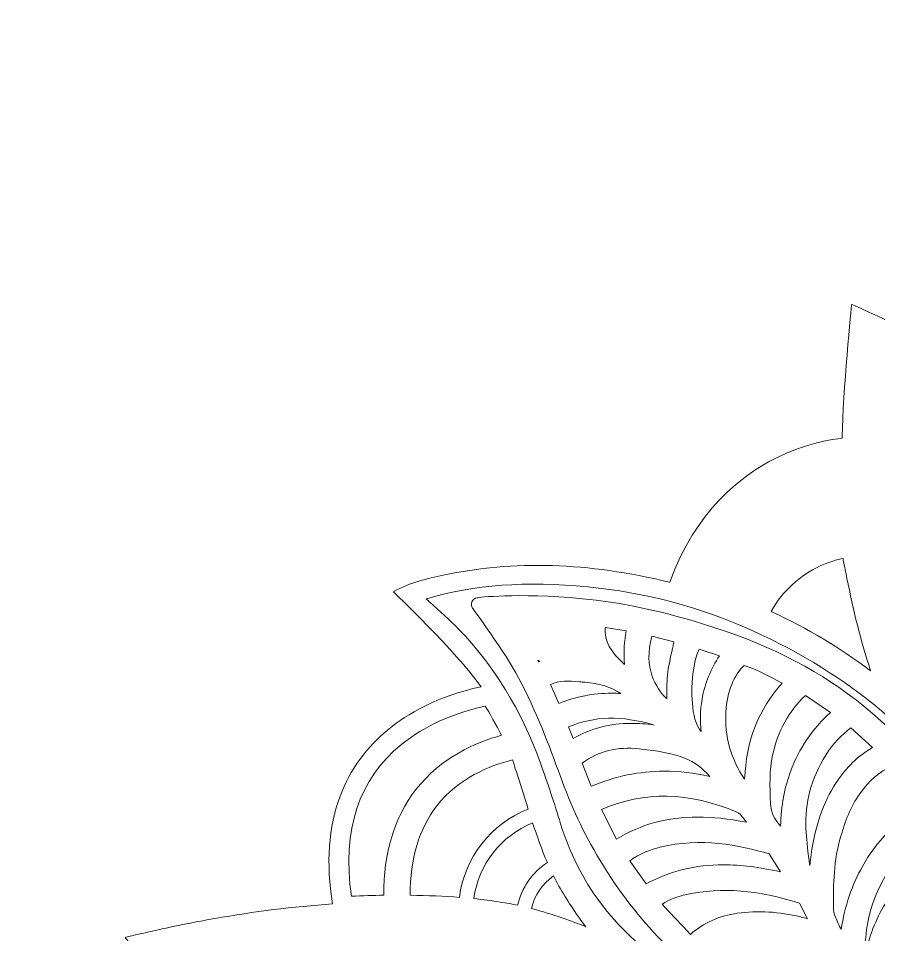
# Model space of a CAD drawing. Header units: millimetres. Extents: x -1149 to 2186, y 108 to 662.
# Drawn here: x 865.3 to 1119.9, y 382.2 to 653.4 of the extents above; entities that cross this region are included whole.
import ezdxf

# ---------------------------------------------------------------- set-up
doc = ezdxf.new("R2010")
doc.units = ezdxf.units.MM
doc.header["$MEASUREMENT"] = 0
doc.layers.add('Layer 5', color=7, linetype='Continuous')

msp = doc.modelspace()

# ---------------------------------------------------------------- linework, layer by layer
at = {"layer": 'Layer 5', "lineweight": 0}
for points, knots in [([(1500.47, 318.48), (1500.47, 318.53), (1500.47, 318.58), (1500.46, 318.65), (1500.54, 323.25), (1499.13, 334.25), (1499.13, 334.25), (1499.13, 334.25), (1463.58, 301.53), (1415.26, 302.46), (1407.54, 302.61), (1399.34, 302.75), (1390.86, 303.73), (1403.38, 310.34), (1415.3, 319.82), (1428.23, 333.45), (1437.07, 342.77), (1444.98, 353.13), (1452.62, 363.15), (1452.62, 363.15), (1453.85, 364.76), (1453.85, 364.76), (1458.05, 370.25), (1469.08, 381.29), (1469.08, 381.29), (1468.87, 381.59), (1463.49, 382.71), (1461.66, 383.13), (1455.32, 384.59), (1448.93, 385.87), (1442.52, 387), (1430.98, 389.04), (1419.37, 390.53), (1407.7, 391.33), (1409.65, 403.35), (1408.91, 414.08), (1405.47, 423.24), (1402.53, 431.05), (1397.64, 437.76), (1390.93, 443.17), (1385.8, 447.31), (1376.98, 452.75), (1363.75, 455.61), (1371.34, 466.22), (1389.68, 483.7), (1389.68, 483.7), (1389.68, 483.7), (1389.39, 483.86), (1389.39, 483.86), (1384.69, 486.52), (1379.54, 487.63), (1374.99, 488.6), (1354.12, 493.07), (1332.21, 492.4), (1308.03, 486.54), (1308.03, 486.54), (1307.98, 486.54), (1307.9, 486.53), (1300.35, 507.58), (1286.85, 518.05), (1276.77, 523.13), (1267.56, 527.77), (1259.62, 528.87), (1256.91, 529.12), (1256.91, 529.4), (1256.92, 529.65), (1256.94, 529.86), (1256.93, 529.86), (1256.92, 529.86), (1256.9, 529.87), (1256.72, 541.96), (1254.12, 568.73), (1254.12, 568.73), (1254.12, 568.73), (1246.46, 565.38), (1243.35, 563.76), (1243.35, 563.76), (1242.58, 563.35), (1242.58, 563.35), (1240.4, 562.21), (1237.1, 560.23), (1234.2, 558.48), (1233.92, 558.32), (1233.66, 558.16), (1233.39, 558), (1233.39, 558), (1231.33, 556.77), (1230.87, 556.5), (1230.95, 557.4), (1231.04, 558.95), (1231.19, 561.68), (1231.36, 564.61), (1231.55, 568.35), (1231.49, 569.55), (1231.3, 573.08), (1231.08, 577), (1230.79, 580.95), (1230.79, 581), (1230.78, 581.06), (1230.78, 581.11), (1230.72, 581.86), (1230.66, 582.61), (1230.6, 583.36), (1229.76, 593.42), (1226.85, 602.86), (1221.96, 611.41), (1213.55, 626.07), (1201.81, 638.97), (1186.06, 650.83), (1185.65, 651.14), (1182.98, 653.39), (1182.98, 653.39), (1182.98, 653.39), (1180.32, 651.14), (1179.9, 650.83), (1164.15, 638.97), (1152.41, 626.07), (1144.01, 611.41), (1139.11, 602.86), (1136.2, 593.42), (1135.37, 583.36), (1134.97, 578.61), (1134.71, 573.8), (1134.48, 569.55), (1134.41, 568.35), (1134.6, 564.61), (1134.77, 561.68), (1134.93, 558.95), (1135.02, 557.4), (1135.09, 556.5), (1134.63, 556.77), (1132.57, 558), (1132.57, 558), (1132.31, 558.16), (1132.04, 558.32), (1131.77, 558.48), (1128.86, 560.23), (1125.57, 562.21), (1123.38, 563.35), (1123.38, 563.35), (1122.61, 563.76), (1122.61, 563.76), (1119.51, 565.38), (1111.85, 568.73), (1111.85, 568.73), (1111.85, 568.73), (1109.24, 541.96), (1109.06, 529.87), (1109.05, 529.86), (1109.04, 529.86), (1109.02, 529.86), (1109.05, 529.65), (1109.05, 529.4), (1109.05, 529.12), (1106.34, 528.87), (1098.4, 527.77), (1089.2, 523.13), (1079.11, 518.05), (1065.61, 507.58), (1058.06, 486.53), (1057.99, 486.54), (1057.94, 486.54), (1057.94, 486.54), (1033.76, 492.4), (1011.85, 493.07), (990.97, 488.6), (986.43, 487.63), (981.27, 486.52), (976.57, 483.86), (976.57, 483.86), (976.28, 483.7), (976.28, 483.7), (976.28, 483.7), (994.62, 466.22), (1002.21, 455.61), (988.98, 452.75), (980.16, 447.31), (975.03, 443.17), (968.32, 437.76), (963.43, 431.05), (960.5, 423.24), (957.06, 414.08), (956.31, 403.35), (958.27, 391.33), (946.6, 390.53), (934.99, 389.04), (923.44, 387), (917.03, 385.87), (910.65, 384.59), (904.3, 383.13), (902.48, 382.71), (897.09, 381.59), (896.88, 381.29), (896.88, 381.29), (907.92, 370.25), (912.11, 364.76), (912.11, 364.76), (913.34, 363.15), (913.34, 363.15), (920.99, 353.13), (928.89, 342.77), (937.74, 333.45), (950.67, 319.82), (962.59, 310.34), (975.11, 303.73), (966.63, 302.75), (958.42, 302.61), (950.7, 302.46), (902.38, 301.53), (866.83, 334.25), (866.83, 334.25), (866.83, 334.25), (865.43, 323.25), (865.51, 318.65), (865.5, 318.58), (865.49, 318.53), (865.49, 318.48), (865.29, 304.67), (867.87, 290.84), (873.15, 277.38), (881.55, 255.97), (896.79, 236.42), (917.2, 220.85), (939.19, 204.09), (960.63, 195.33), (980.96, 194.79), (965.68, 183), (944.26, 183.97), (944.26, 183.97), (944.26, 183.97), (955.23, 173.31), (960.19, 170.11), (970.16, 163.68), (980.73, 159.49), (991.61, 157.66), (997.5, 156.67), (1003.46, 156.42), (1009.33, 156.93), (1012.52, 157.2), (1016.15, 157.67), (1019.52, 158.98), (1018.66, 157.45), (1017.84, 155.98), (1017.01, 154.52), (1012.92, 147.28), (1008.29, 139.69), (1002.2, 133.21), (999.14, 129.97), (996.16, 126.86), (992.65, 125.23), (977.38, 118.17), (965, 131.26), (962.75, 133.58), (962.75, 133.58), (961.05, 135.32), (961.05, 135.32), (961.05, 135.32), (961.94, 133.06), (961.94, 133.06), (964.51, 126.49), (968.32, 121.32), (973.28, 117.69), (978.5, 113.86), (984.88, 111.84), (992.24, 111.7), (992.58, 111.69), (992.91, 111.69), (993.25, 111.69), (1003.35, 111.69), (1013.36, 114.68), (1023.81, 120.82), (1037.03, 128.59), (1047.43, 138.5), (1054.71, 150.28), (1057.19, 154.29), (1059.21, 158.65), (1061.17, 162.88), (1061.66, 163.93), (1062.14, 164.99), (1062.64, 166.04), (1064.83, 166.97), (1066.8, 167.97), (1068.65, 169.11), (1068.9, 169.26), (1069.2, 169.43), (1069.52, 169.61), (1069.95, 169.84), (1070.41, 170.1), (1070.86, 170.39), (1071.63, 167.67), (1072.92, 165.02), (1074.69, 162.51), (1080.48, 154.32), (1088.09, 149.06), (1097.3, 146.89), (1105.4, 144.98), (1113.56, 145.97), (1122.27, 149.9), (1131.98, 154.29), (1140.58, 160.89), (1147.84, 169.51), (1151.48, 173.84), (1154.92, 178.47), (1158.24, 182.94), (1159.86, 185.13), (1161.55, 187.4), (1163.23, 189.6), (1163.74, 190.27), (1164.33, 190.9), (1165.07, 191.7), (1165.2, 191.85), (1165.34, 191.99), (1165.48, 192.15), (1165.1, 184.93), (1167.1, 179.79), (1171.71, 176.05), (1174.85, 173.5), (1178.5, 172.18), (1182.56, 172.12), (1182.56, 172.12), (1182.91, 172.12), (1182.91, 172.12), (1182.91, 172.12), (1182.91, 172.12), (1182.91, 172.12), (1182.91, 172.12), (1182.98, 172.12), (1182.98, 172.12), (1182.98, 172.12), (1183.06, 172.12), (1183.06, 172.12), (1183.06, 172.12), (1183.06, 172.12), (1183.06, 172.12), (1183.06, 172.12), (1183.4, 172.12), (1183.4, 172.12), (1187.46, 172.18), (1191.12, 173.5), (1194.26, 176.05), (1198.87, 179.79), (1200.87, 184.93), (1200.49, 192.15), (1200.63, 191.99), (1200.76, 191.85), (1200.9, 191.7), (1201.64, 190.9), (1202.22, 190.27), (1202.73, 189.6), (1204.42, 187.4), (1206.1, 185.13), (1207.73, 182.94), (1211.05, 178.47), (1214.48, 173.84), (1218.13, 169.51), (1225.38, 160.89), (1233.98, 154.29), (1243.69, 149.9), (1252.4, 145.97), (1260.57, 144.98), (1268.66, 146.89), (1277.88, 149.06), (1285.49, 154.32), (1291.27, 162.51), (1293.05, 165.02), (1294.33, 167.67), (1295.11, 170.39), (1295.56, 170.1), (1296.02, 169.84), (1296.44, 169.61), (1296.76, 169.43), (1297.06, 169.26), (1297.32, 169.11), (1299.16, 167.97), (1301.13, 166.97), (1303.33, 166.04), (1303.82, 164.99), (1304.31, 163.93), (1304.8, 162.88), (1306.75, 158.65), (1308.77, 154.29), (1311.25, 150.28), (1318.54, 138.5), (1328.93, 128.59), (1342.15, 120.82), (1352.6, 114.68), (1362.61, 111.69), (1372.71, 111.69), (1373.05, 111.69), (1373.39, 111.69), (1373.73, 111.7), (1381.08, 111.84), (1387.46, 113.86), (1392.69, 117.69), (1397.64, 121.32), (1401.46, 126.49), (1404.02, 133.06), (1404.02, 133.06), (1404.91, 135.32), (1404.91, 135.32), (1404.91, 135.32), (1403.22, 133.58), (1403.22, 133.58), (1400.97, 131.26), (1388.59, 118.17), (1373.32, 125.23), (1369.8, 126.86), (1366.82, 129.97), (1363.77, 133.21), (1357.68, 139.69), (1353.05, 147.28), (1348.95, 154.52), (1348.12, 155.98), (1347.3, 157.45), (1346.44, 158.98), (1349.81, 157.67), (1353.45, 157.2), (1356.63, 156.93), (1362.5, 156.42), (1368.46, 156.67), (1374.36, 157.66), (1385.24, 159.49), (1395.81, 163.68), (1405.77, 170.11), (1410.73, 173.31), (1421.71, 183.97), (1421.71, 183.97), (1421.71, 183.97), (1400.29, 183), (1385, 194.79), (1405.34, 195.33), (1426.78, 204.09), (1448.77, 220.85), (1469.18, 236.42), (1484.41, 255.97), (1492.81, 277.38), (1498.1, 290.84), (1500.67, 304.67), (1500.47, 318.48)], [0, 0, 0, 0, 1, 1, 1, 2, 2, 2, 3, 3, 3, 4, 4, 4, 5, 5, 5, 6, 6, 6, 7, 7, 7, 8, 8, 8, 9, 9, 9, 10, 10, 10, 11, 11, 11, 12, 12, 12, 13, 13, 13, 14, 14, 14, 15, 15, 15, 16, 16, 16, 17, 17, 17, 18, 18, 18, 19, 19, 19, 20, 20, 20, 21, 21, 21, 22, 22, 22, 23, 23, 23, 24, 24, 24, 25, 25, 25, 26, 26, 26, 27, 27, 27, 28, 28, 28, 29, 29, 29, 30, 30, 30, 31, 31, 31, 32, 32, 32, 33, 33, 33, 34, 34, 34, 35, 35, 35, 36, 36, 36, 37, 37, 37, 38, 38, 38, 39, 39, 39, 40, 40, 40, 41, 41, 41, 42, 42, 42, 43, 43, 43, 44, 44, 44, 45, 45, 45, 46, 46, 46, 47, 47, 47, 48, 48, 48, 49, 49, 49, 50, 50, 50, 51, 51, 51, 52, 52, 52, 53, 53, 53, 54, 54, 54, 55, 55, 55, 56, 56, 56, 57, 57, 57, 58, 58, 58, 59, 59, 59, 60, 60, 60, 61, 61, 61, 62, 62, 62, 63, 63, 63, 64, 64, 64, 65, 65, 65, 66, 66, 66, 67, 67, 67, 68, 68, 68, 69, 69, 69, 70, 70, 70, 71, 71, 71, 72, 72, 72, 73, 73, 73, 74, 74, 74, 75, 75, 75, 76, 76, 76, 77, 77, 77, 78, 78, 78, 79, 79, 79, 80, 80, 80, 81, 81, 81, 82, 82, 82, 83, 83, 83, 84, 84, 84, 85, 85, 85, 86, 86, 86, 87, 87, 87, 88, 88, 88, 89, 89, 89, 90, 90, 90, 91, 91, 91, 92, 92, 92, 93, 93, 93, 94, 94, 94, 95, 95, 95, 96, 96, 96, 97, 97, 97, 98, 98, 98, 99, 99, 99, 100, 100, 100, 101, 101, 101, 102, 102, 102, 103, 103, 103, 104, 104, 104, 105, 105, 105, 106, 106, 106, 107, 107, 107, 108, 108, 108, 109, 109, 109, 110, 110, 110, 111, 111, 111, 112, 112, 112, 113, 113, 113, 114, 114, 114, 115, 115, 115, 116, 116, 116, 117, 117, 117, 118, 118, 118, 119, 119, 119, 120, 120, 120, 121, 121, 121, 122, 122, 122, 123, 123, 123, 124, 124, 124, 125, 125, 125, 126, 126, 126, 127, 127, 127, 128, 128, 128, 129, 129, 129, 130, 130, 130, 131, 131, 131, 132, 132, 132, 133, 133, 133, 134, 134, 134, 135, 135, 135, 136, 136, 136, 137, 137, 137, 138, 138, 138, 139, 139, 139, 140, 140, 140, 141, 141, 141, 142, 142, 142, 143, 143, 143, 144, 144, 144, 145, 145, 145, 146, 146, 146, 146]), ([(1102.53, 491.33), (1105.19, 492.56), (1107.56, 493.22), (1109.31, 493.57), (1109.33, 493.42), (1109.34, 493.35), (1109.34, 493.31), (1109.34, 493.3), (1109.34, 493.28), (1109.34, 493.27), (1109.34, 493.14), (1109.35, 493), (1109.38, 492.87), (1109.75, 491.13), (1110.11, 489.38), (1110.46, 487.67), (1110.46, 487.67), (1110.46, 487.65), (1110.46, 487.65), (1111.4, 483.1), (1112.36, 478.39), (1113.54, 473.78), (1114.68, 469.34), (1116.02, 464.96), (1117.44, 460.32), (1108.28, 467.17), (1098.77, 472.86), (1088.46, 477.68), (1088.46, 477.68), (1088.27, 477.77), (1088.27, 477.77), (1088.19, 477.81), (1088.1, 477.85), (1088, 477.9), (1091.59, 484.01), (1096.47, 488.53), (1102.53, 491.33)], [0, 0, 0, 0, 1, 1, 1, 2, 2, 2, 3, 3, 3, 4, 4, 4, 5, 5, 5, 6, 6, 6, 7, 7, 7, 8, 8, 8, 9, 9, 9, 10, 10, 10, 11, 11, 11, 12, 12, 12, 12]), ([(995.63, 472.57), (992.89, 475.39), (990.04, 477.94), (987.01, 480.66), (986.73, 480.91), (986.38, 481.23), (986, 481.56), (986.08, 481.59), (986.15, 481.61), (986.21, 481.63), (1000.22, 485.78), (1015.34, 486.9), (1033.77, 485.14), (1050.69, 483.53), (1067.05, 479.19), (1082.4, 472.24), (1096.81, 465.72), (1109.74, 457.69), (1120.83, 448.37), (1132.4, 438.64), (1142.36, 427.17), (1150.43, 414.29), (1154.88, 407.19), (1157.96, 400.5), (1159.83, 393.87), (1159.83, 393.87), (1158.44, 392.06), (1158.44, 392.06), (1154.09, 402.47), (1148.37, 412.5), (1140.98, 422.67), (1132.85, 433.87), (1123.39, 443.7), (1112.87, 451.87), (1100.65, 461.35), (1085.88, 468.67), (1067.74, 474.23), (1054.65, 478.24), (1043.02, 480.67), (1032.2, 481.65), (1012.18, 483.47), (1001.46, 481.98), (1001.01, 481.91), (1000.33, 481.82), (999.74, 481.36), (999.48, 480.73), (999.22, 480.09), (999.3, 479.36), (999.71, 478.8), (999.81, 478.67), (1009.49, 465.55), (1013.32, 458.25), (1018.55, 448.27), (1022.46, 438.01), (1025.59, 429.29), (1031.92, 411.66), (1041.15, 396.14), (1053.03, 383.19), (1062.15, 373.25), (1073.22, 363.82), (1087.87, 353.54), (1094.17, 349.12), (1099.95, 344.29), (1105.07, 339.19), (1106.1, 338.16), (1107.1, 337.13), (1108.08, 336.11), (1095.4, 346.97), (1082.87, 356.36), (1069.98, 364.65), (1068.79, 365.42), (1067.59, 366.18), (1066.39, 366.94), (1063.3, 368.91), (1060.1, 370.94), (1057.06, 373.05), (1041.49, 383.83), (1030.95, 397.96), (1025.73, 415.06), (1023.93, 420.96), (1021.93, 426.98), (1019.76, 432.96), (1014.03, 448.8), (1006.13, 461.75), (995.63, 472.57)], [0, 0, 0, 0, 1, 1, 1, 2, 2, 2, 3, 3, 3, 4, 4, 4, 5, 5, 5, 6, 6, 6, 7, 7, 7, 8, 8, 8, 9, 9, 9, 10, 10, 10, 11, 11, 11, 12, 12, 12, 13, 13, 13, 14, 14, 14, 15, 15, 15, 16, 16, 16, 17, 17, 17, 18, 18, 18, 19, 19, 19, 20, 20, 20, 21, 21, 21, 22, 22, 22, 23, 23, 23, 24, 24, 24, 25, 25, 25, 26, 26, 26, 27, 27, 27, 28, 28, 28, 28]), ([(1044.68, 462.2), (1040.53, 465.73), (1038.7, 469.2), (1038.9, 473.16), (1038.9, 473.16), (1045.13, 472.12), (1045.13, 472.12), (1044.66, 469.19), (1044.32, 465.84), (1044.68, 462.2)], [0, 0, 0, 0, 1, 1, 1, 2, 2, 2, 3, 3, 3, 3]), ([(1057.19, 451.99), (1053.85, 455.26), (1050.22, 461.2), (1052.69, 470.54), (1052.69, 470.54), (1059.28, 468.86), (1059.28, 468.86), (1059.19, 468.47), (1059.1, 468.09), (1059.02, 467.71), (1059.02, 467.71), (1058.93, 467.34), (1058.93, 467.34), (1058.87, 467.08), (1058.81, 466.82), (1058.75, 466.57), (1058.75, 466.57), (1058.72, 466.42), (1058.72, 466.42), (1058.15, 463.9), (1057.63, 461.49), (1057.37, 458.98), (1057.13, 456.65), (1057.14, 454.29), (1057.19, 451.99)], [0, 0, 0, 0, 1, 1, 1, 2, 2, 2, 3, 3, 3, 4, 4, 4, 5, 5, 5, 6, 6, 6, 7, 7, 7, 8, 8, 8, 8]), ([(1067.35, 442.33), (1065.74, 444.49), (1064.9, 447.24), (1064.74, 450.78), (1064.72, 451.22), (1064.69, 451.66), (1064.65, 452.13), (1064.6, 452.73), (1064.56, 453.35), (1064.56, 453.91), (1064.57, 457.7), (1064.85, 462.16), (1066.72, 466.7), (1066.72, 466.7), (1072.78, 464.76), (1072.78, 464.76), (1070.15, 460.86), (1068.44, 456.64), (1067.58, 451.89), (1066.97, 448.55), (1067.06, 445.3), (1067.35, 442.33)], [0, 0, 0, 0, 1, 1, 1, 2, 2, 2, 3, 3, 3, 4, 4, 4, 5, 5, 5, 6, 6, 6, 7, 7, 7, 7]), ([(1019.62, 463.1), (1019.52, 463.06), (1019.41, 463.02), (1019.31, 462.98), (1019.31, 462.98), (1019.04, 463.48), (1019.04, 463.48), (1019.18, 463.34), (1019.35, 463.22), (1019.55, 463.13), (1019.57, 463.12), (1019.6, 463.11), (1019.62, 463.1)], [0, 0, 0, 0, 1, 1, 1, 2, 2, 2, 3, 3, 3, 4, 4, 4, 4]), ([(1080.19, 428.21), (1076.2, 433.89), (1074.2, 441.03), (1074.65, 448.2), (1075.02, 454.11), (1077.03, 459.18), (1080.07, 461.91), (1083.71, 460.6), (1087.27, 458.86), (1091.33, 456.68), (1084.31, 448.95), (1080.65, 439.6), (1080.19, 428.21)], [0, 0, 0, 0, 1, 1, 1, 2, 2, 2, 3, 3, 3, 4, 4, 4, 4]), ([(1043.55, 453.6), (1042.64, 453.65), (1041.73, 453.68), (1040.85, 453.68), (1035.36, 453.68), (1030.24, 452.68), (1025.24, 450.64), (1025.24, 450.64), (1022.73, 456.24), (1022.73, 456.24), (1025.32, 457.53), (1028.11, 457.31), (1031.29, 457.05), (1031.86, 457.01), (1032.43, 456.96), (1032.99, 456.93), (1036.88, 456.68), (1040.36, 455.59), (1043.55, 453.6)], [0, 0, 0, 0, 1, 1, 1, 2, 2, 2, 3, 3, 3, 4, 4, 4, 5, 5, 5, 6, 6, 6, 6]), ([(1093.77, 430.5), (1091.97, 425.64), (1091.02, 420.44), (1090.82, 414.34), (1090.57, 414.67), (1090.32, 414.99), (1090.06, 415.32), (1088.67, 417.05), (1087.95, 418.9), (1087.85, 420.99), (1087.61, 426.19), (1087.48, 430.86), (1088.47, 435.39), (1090.04, 442.54), (1093.21, 448.31), (1098.16, 453.01), (1098.16, 453.01), (1105.64, 448.01), (1105.64, 448.01), (1100.19, 443.1), (1096.3, 437.36), (1093.77, 430.5)], [0, 0, 0, 0, 1, 1, 1, 2, 2, 2, 3, 3, 3, 4, 4, 4, 5, 5, 5, 6, 6, 6, 7, 7, 7, 7]), ([(978.73, 438.57), (983.34, 442.29), (991.34, 447.22), (1003.47, 449.85), (1004.55, 448.02), (1006.78, 444.11), (1008.3, 441.24), (1000.58, 439.13), (990.32, 434.65), (982.92, 425.14), (976.56, 416.96), (973.36, 406.46), (973.4, 393.89), (970.28, 393.85), (967.08, 393.75), (963.87, 393.6), (961.01, 413.18), (966.01, 428.31), (978.73, 438.57)], [0, 0, 0, 0, 1, 1, 1, 2, 2, 2, 3, 3, 3, 4, 4, 4, 5, 5, 5, 6, 6, 6, 6]), ([(1053.4, 444.27), (1051.06, 444.6), (1048.84, 444.76), (1046.7, 444.76), (1040.3, 444.76), (1034.8, 443.33), (1029.5, 440.28), (1029.5, 440.28), (1028.09, 443.7), (1028.09, 443.7), (1035.55, 446.93), (1043.85, 447.12), (1053.4, 444.27)], [0, 0, 0, 0, 1, 1, 1, 2, 2, 2, 3, 3, 3, 4, 4, 4, 4]), ([(1107.22, 427.1), (1103.44, 421.27), (1101.03, 414.35), (1099.86, 405.96), (1099.71, 404.89), (1099.58, 403.83), (1099.46, 402.74), (1099.37, 403.2), (1099.3, 403.66), (1099.24, 404.14), (1098.78, 407.83), (1098.5, 410.85), (1098.34, 413.64), (1097.92, 421.18), (1099.9, 428.49), (1104.23, 435.35), (1106.38, 438.77), (1108.82, 441.41), (1111.66, 443.4), (1111.66, 443.4), (1118.06, 437.61), (1118.06, 437.61), (1113.76, 435.16), (1110.21, 431.71), (1107.22, 427.1)], [0, 0, 0, 0, 1, 1, 1, 2, 2, 2, 3, 3, 3, 4, 4, 4, 5, 5, 5, 6, 6, 6, 7, 7, 7, 8, 8, 8, 8]), ([(1048.97, 437.23), (1048.97, 437.23), (1048.97, 437.23), (1048.97, 437.23), (1061.26, 435.88), (1065.54, 434.02), (1069.87, 429.01), (1065.29, 430.06), (1060.78, 430.59), (1056.42, 430.59), (1048.97, 430.59), (1041.89, 429.13), (1034.81, 426.13), (1034.81, 426.13), (1032.16, 433.02), (1032.16, 433.02), (1036.93, 436.52), (1042.58, 437.94), (1048.97, 437.23)], [0, 0, 0, 0, 1, 1, 1, 2, 2, 2, 3, 3, 3, 4, 4, 4, 5, 5, 5, 6, 6, 6, 6]), ([(995.81, 393.27), (991.3, 393.62), (986.47, 393.82), (981.25, 393.89), (981.22, 404.67), (983.86, 413.56), (989.12, 420.32), (995.49, 428.52), (1004.65, 432.26), (1011.5, 433.96), (1011.72, 433.35), (1011.93, 432.75), (1012.11, 432.16), (1012.13, 431.98), (1012.16, 431.8), (1012.22, 431.64), (1013.36, 428.37), (1014.43, 424.96), (1015.46, 421.66), (1015.46, 421.66), (1015.47, 421.62), (1015.47, 421.62), (1015.7, 420.88), (1015.93, 420.14), (1016.17, 419.4), (1005.23, 415.12), (997.26, 405.03), (995.81, 393.27)], [0, 0, 0, 0, 1, 1, 1, 2, 2, 2, 3, 3, 3, 4, 4, 4, 5, 5, 5, 6, 6, 6, 7, 7, 7, 8, 8, 8, 9, 9, 9, 9]), ([(1115.02, 402.41), (1111.9, 396.84), (1109.87, 390.84), (1108.73, 383.73), (1108.16, 384.94), (1107.59, 386.2), (1107.04, 387.44), (1106.68, 388.27), (1106.48, 389.32), (1106.47, 390.39), (1106.41, 396.85), (1106.53, 404.33), (1108.66, 411.39), (1109.93, 415.6), (1111.49, 420.04), (1114.25, 423.93), (1117.11, 427.94), (1120.11, 430.53), (1123.66, 432.03), (1127.1, 428.52), (1130.19, 424.87), (1133.08, 420.91), (1125.1, 415.91), (1119.19, 409.85), (1115.02, 402.41)], [0, 0, 0, 0, 1, 1, 1, 2, 2, 2, 3, 3, 3, 4, 4, 4, 5, 5, 5, 6, 6, 6, 7, 7, 7, 8, 8, 8, 8]), ([(1077.93, 418.47), (1078.42, 418.26), (1078.79, 417.98), (1078.93, 417.8), (1079.52, 417.06), (1080.1, 416.3), (1080.72, 415.48), (1075.33, 416.54), (1070.7, 417.04), (1066.32, 417.04), (1057.37, 417.04), (1049.5, 414.9), (1042.31, 410.5), (1042.31, 410.5), (1037.81, 419.24), (1037.81, 419.24), (1050.56, 424.8), (1063.7, 424.54), (1077.93, 418.47)], [0, 0, 0, 0, 1, 1, 1, 2, 2, 2, 3, 3, 3, 4, 4, 4, 5, 5, 5, 6, 6, 6, 6]), ([(1013.03, 390.92), (1011.35, 391.28), (1009.63, 391.61), (1007.9, 391.88), (1005.4, 392.28), (1002.79, 392.61), (1000.06, 392.89), (1001.5, 403.04), (1008.09, 411.48), (1017.47, 415.31), (1018.77, 411.35), (1020.16, 407.39), (1021.82, 403.55), (1017.22, 400.64), (1014.22, 396.08), (1013.03, 390.92)], [0, 0, 0, 0, 1, 1, 1, 2, 2, 2, 3, 3, 3, 4, 4, 4, 5, 5, 5, 5]), ([(1122.96, 393.24), (1119.88, 388.62), (1117.62, 383.49), (1116.24, 377.99), (1116.04, 377.18), (1115.85, 376.38), (1115.66, 375.57), (1115.74, 378.73), (1115.95, 381.82), (1116.46, 384.81), (1118.35, 396.1), (1124.27, 405.53), (1134.04, 412.84), (1135.02, 413.58), (1136.21, 414.2), (1137.37, 414.8), (1139.51, 412.08), (1141.01, 409.77), (1141.84, 407.93), (1134.25, 405.59), (1127.91, 400.65), (1122.96, 393.24)], [0, 0, 0, 0, 1, 1, 1, 2, 2, 2, 3, 3, 3, 4, 4, 4, 5, 5, 5, 6, 6, 6, 7, 7, 7, 7]), ([(1055.21, 408.09), (1067.12, 411.11), (1078.64, 408.67), (1087.42, 406.15), (1087.42, 406.15), (1090.82, 400.82), (1090.82, 400.82), (1084.39, 402.26), (1079.1, 402.91), (1073.94, 402.91), (1065.51, 402.91), (1058.01, 401.05), (1051.05, 397.24), (1051.05, 397.24), (1046.21, 404.11), (1046.21, 404.11), (1049.24, 406.37), (1052.58, 407.42), (1055.21, 408.09)], [0, 0, 0, 0, 1, 1, 1, 2, 2, 2, 3, 3, 3, 4, 4, 4, 5, 5, 5, 6, 6, 6, 6]), ([(1017.12, 389.95), (1018, 393.87), (1020.31, 397.28), (1023.63, 399.62), (1024.65, 397.56), (1025.77, 395.54), (1027.01, 393.59), (1027.01, 393.59), (1027.4, 392.98), (1027.4, 392.98), (1028.51, 391.21), (1030.55, 387.97), (1033.16, 384.59), (1029.25, 386.19), (1023.58, 388.28), (1017.12, 389.95)], [0, 0, 0, 0, 1, 1, 1, 2, 2, 2, 3, 3, 3, 4, 4, 4, 5, 5, 5, 5]), ([(1063.04, 394.13), (1073.37, 396.33), (1084.29, 395.47), (1096.4, 391.5), (1096.4, 391.5), (1098.81, 386.93), (1098.81, 386.93), (1098.13, 387.12), (1097.44, 387.3), (1096.75, 387.47), (1090.43, 389.05), (1084.13, 389.42), (1078.03, 388.57), (1072.75, 387.83), (1068.09, 385.73), (1064.15, 382.31), (1064.15, 382.31), (1063.1, 383.42), (1063.1, 383.42), (1060.57, 386.12), (1058.17, 388.67), (1055.78, 391.26), (1057.96, 392.61), (1060.34, 393.55), (1063.04, 394.13)], [0, 0, 0, 0, 1, 1, 1, 2, 2, 2, 3, 3, 3, 4, 4, 4, 5, 5, 5, 6, 6, 6, 7, 7, 7, 8, 8, 8, 8])]:
    msp.add_open_spline(points, degree=3, knots=knots, dxfattribs=at)

doc.saveas('drawing.dxf')
